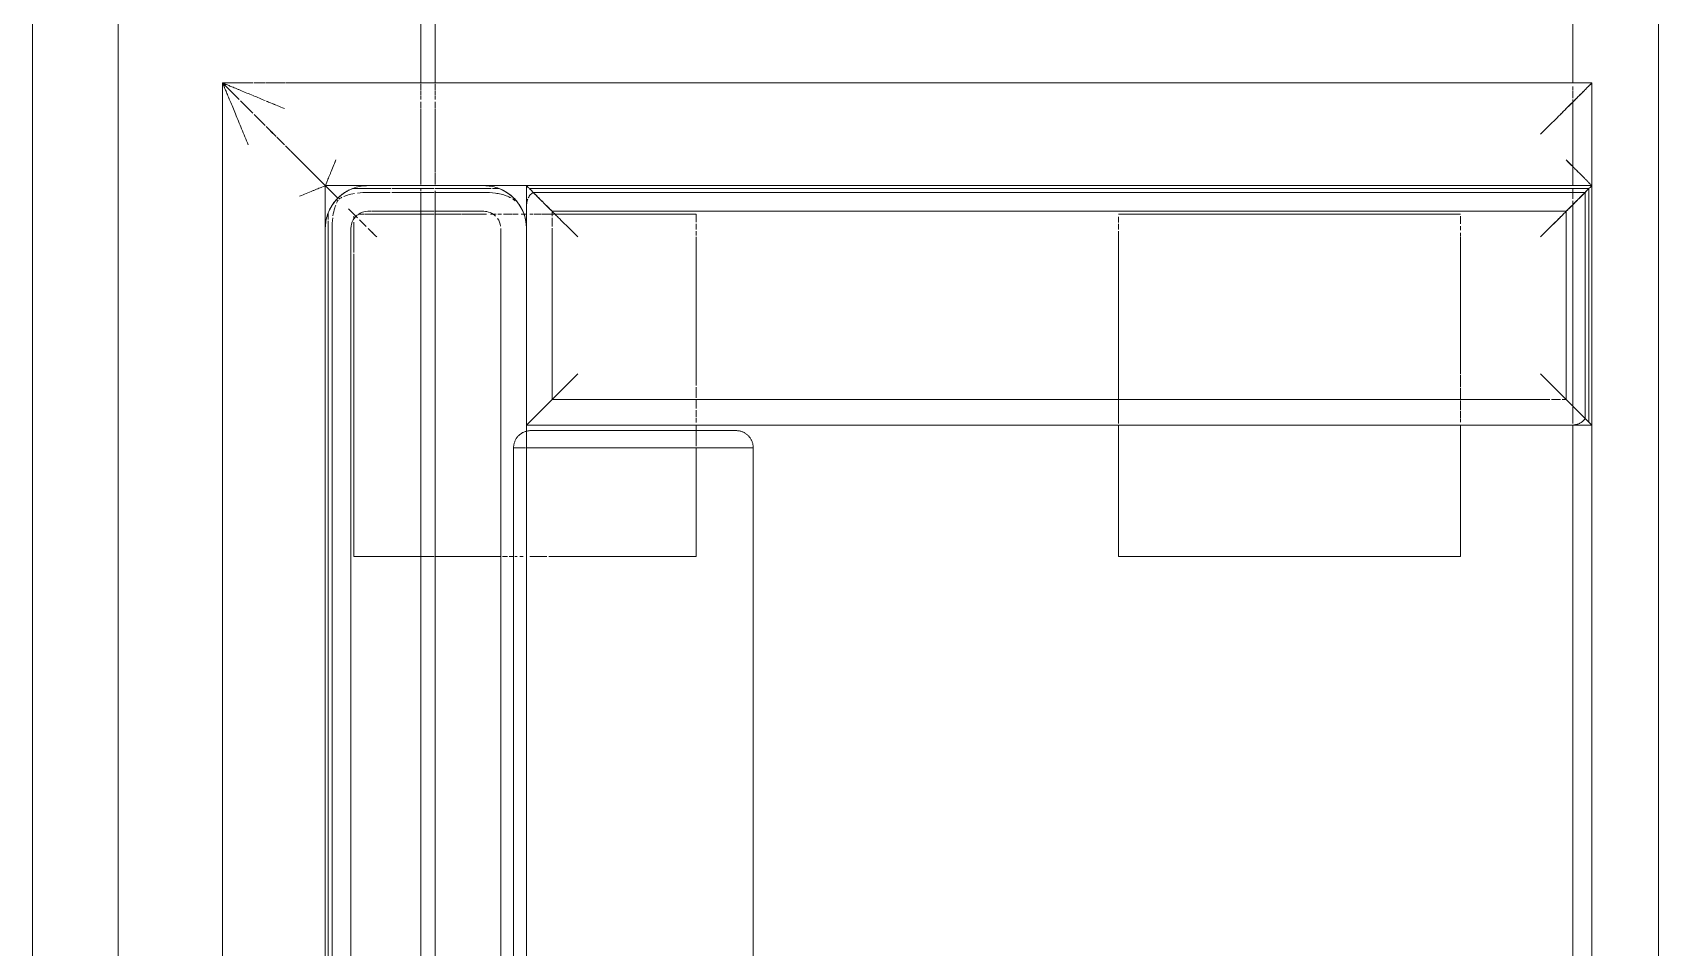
# Model space of a CAD drawing. Header units: millimetres. Extents: x 855 to 103073, y -1987 to 27400.
# Drawn here: x 27157 to 28107, y 24945 to 25480 of the extents above; entities that cross this region are included whole.
import ezdxf

# ---------------------------------------------------------------- set-up
doc = ezdxf.new("R2010")
doc.units = ezdxf.units.MM
doc.layers.add('I-FURN-13', color=7, linetype='Continuous', lineweight=9, true_color=0xf0f0f0)

# ---------------------------------------------------------------- blocks, each defined once
blk = doc.blocks.new('Диван базовый _4 подушки_ - 1_56-26565671-План разверток пом_ 1_02_ Этаж 1')
at = {"layer": 'I-FURN-13'}
for p, q in [((1645, 400), (615, 400)), ((1645, 400), (615, 400)), ((1635.4, 390.4), (1645, 400)), ((1645, 400), (1635.4, 390.4)), ((1645, 382.15), (1645, 400)), ((1645, 382.15), (1645, 400)), ((1620.09, 375.09), (1626.52, 381.52)), ((1626.52, 381.52), (1620.09, 375.09)), ((1627.28, 382.28), (1634.42, 389.42)), ((1634.42, 389.42), (1627.28, 382.28)), ((1645, 374.92), (1645, 381.52)), ((1645, 374.92), (1645, 381.52)), ((1613.79, 368.79), (1619.53, 374.53)), ((1619.53, 374.53), (1613.79, 368.79)), ((1645, 368.61), (1645, 374.53)), ((1645, 368.61), (1645, 374.53)), ((1605.38, 360.38), (1608.35, 363.35)), ((1608.35, 363.35), (1605.38, 360.38)), ((1608.78, 363.78), (1613.27, 368.27)), ((1613.27, 368.27), (1608.78, 363.78)), ((1645, 363.62), (1645, 368.27)), ((1645, 363.62), (1645, 368.27)), ((1645, 360.26), (1645, 363.35)), ((1645, 360.26), (1645, 363.35)), ((1585, 340), (1605.08, 360.08)), ((1605.08, 360.08), (1585, 340)), ((1645, 287.02), (1645, 360.08)), ((1645, 284.28), (1645, 360.08)), ((812.84, 338.28), (1564.35, 338.28)), ((1560, 340), (817.5, 340)), ((1560, 340), (817.5, 340)), ((817.5, 340), (1560, 340)), ((1560, 336.06), (817.5, 336.06)), ((1585, 340), (1560, 340)), ((1560, 340), (1585, 340)), ((1565.15, 338.28), (1569.1, 338.28)), ((1585, 315), (1585, 340)), ((1585, 340), (1585, 315)), ((817.5, 325), (1560, 325)), ((1545.15, 323.33), (1368.33, 323.33)), ((1368.33, 323.33), (1368.33, 284.28)), ((1368.33, 284.28), (1368.33, 323.33)), ((1368.33, 323.33), (1545.15, 323.33)), ((1560, 323.33), (1545.87, 323.33)), ((1545.87, 323.33), (1560, 323.33)), ((1563.6, 323.33), (1560.21, 323.33)), ((1560.21, 323.33), (1563.6, 323.33)), ((1567.23, 323.33), (1565.42, 323.33)), ((1565.42, 323.33), (1567.23, 323.33)), ((1583.28, 324.1), (1583.28, 319.66)), ((1568.33, 319.02), (1568.33, 320.25)), ((1568.33, 320.25), (1568.33, 319.02)), ((1568.33, 317.17), (1568.33, 319.02)), ((1568.33, 319.02), (1568.33, 317.17)), ((1568.33, 284.28), (1568.33, 316.67)), ((1568.33, 316.67), (1568.33, 284.28)), ((1570, 315), (1570, 313.16)), ((1581.06, 302.21), (1581.06, 315)), ((1583.28, 319.66), (1583.28, 301.76)), ((1585, 247.48), (1585, 315)), ((1585, 284.28), (1585, 315)), ((1585, 315), (1585, 287.02)), ((1570, 312.83), (1570, 284.28)), ((1581.06, 284.28), (1581.06, 301.05)), ((1583.28, 301.05), (1583.28, 284.28)), ((1585, 287.02), (1585, 247.48)), ((1645, -400), (1645, 287.02)), ((1368.33, 284.28), (1368.33, 276.39)), ((1368.33, 276.39), (1368.33, 284.28)), ((1368.33, 275.96), (1368.33, 237.48)), ((1368.33, 237.48), (1368.33, 275.96)), ((1568.33, 276.39), (1568.33, 284.28)), ((1568.33, 284.28), (1568.33, 276.39)), ((1568.33, 260.81), (1568.33, 275.85)), ((1568.33, 275.85), (1568.33, 260.81)), ((1570, 284.28), (1570, 276.39)), ((1570, 275.85), (1570, 247.48)), ((1581.06, 276.39), (1581.06, 284.28)), ((1581.06, 247.48), (1581.06, 275.84)), ((1583.28, 284.28), (1583.28, 276.39)), ((1583.28, 275.84), (1583.28, 243.14)), ((1585, 276.39), (1585, 284.28)), ((1585, 247.48), (1585, 275.84)), ((1645, 276.39), (1645, 284.28)), ((1645, -400), (1645, 275.81)), ((1568.33, 245.82), (1568.33, 260.4)), ((1568.33, 260.4), (1568.33, 245.82)), ((1585, 222.48), (1585, 247.48)), ((1585, 247.48), (1585, 222.48)), ((1568.33, 242.06), (1568.33, 243.46)), ((1568.33, 243.46), (1568.33, 242.06)), ((1568.33, 240.26), (1568.33, 242.06)), ((1568.33, 242.06), (1568.33, 240.26)), ((1568.33, 237.01), (1568.33, 239.21)), ((1568.33, 239.21), (1568.33, 237.01)), ((1583.28, 242.34), (1583.28, 238.38)), ((1560, 237.48), (817.5, 237.48)), ((1431.82, 230), (817.5, 230)), ((1368.33, 236.48), (1368.33, 233.6)), ((1368.33, 233.6), (1368.33, 236.48)), ((1368.33, 232.67), (1368.33, 230)), ((1368.33, 230), (1368.33, 232.67)), ((1368.33, 229.18), (1368.33, 227.86)), ((1368.33, 227.86), (1368.33, 229.18)), ((1431.82, 228.92), (1431.82, 229.94)), ((1431.82, 229.94), (1431.82, 228.92)), ((1431.82, 227.61), (1431.82, 229.87)), ((1431.82, 229.87), (1431.82, 227.61)), ((1568.33, 233.21), (1568.33, 235.94)), ((1568.33, 235.94), (1568.33, 233.21)), ((1568.33, 230.77), (1568.33, 232.99)), ((1568.33, 232.99), (1568.33, 230.77)), ((1568.33, 227.41), (1568.33, 230.42)), ((1568.33, 230.42), (1568.33, 227.41)), ((817.5, 222.48), (1560, 222.48)), ((817.5, 222.48), (1439.34, 222.48)), ((1439.34, 222.48), (817.5, 222.48)), ((1368.33, 226.26), (1368.33, 224.49)), ((1368.33, 224.49), (1368.33, 226.26)), ((1368.33, 220.57), (1368.33, 210.63)), ((1368.33, 210.63), (1368.33, 220.57)), ((1431.82, 224.67), (1431.82, 227.64)), ((1431.82, 227.64), (1431.82, 224.67)), ((1431.82, 225.21), (1431.82, 226.77)), ((1431.82, 226.77), (1431.82, 225.21)), ((1431.82, 223.49), (1431.82, 224.79)), ((1431.82, 224.79), (1431.82, 223.49)), ((1431.82, 223.45), (1431.82, 224.37)), ((1431.82, 224.37), (1431.82, 223.45)), ((1431.82, 221.51), (1431.82, 223.05)), ((1431.82, 223.05), (1431.82, 221.51)), ((1431.82, 218.8), (1431.82, 222.91)), ((1431.82, 222.91), (1431.82, 189.82)), ((1431.82, 219.58), (1431.82, 221.47)), ((1431.82, 221.47), (1431.82, 189.62)), ((1431.82, 209.5), (1431.82, 219.58)), ((1431.82, 210.96), (1431.82, 218.8)), ((1440.36, 222.48), (1445, 222.48)), ((1445, 222.48), (1440.36, 222.48)), ((1560, 222.48), (1445, 222.48)), ((1445, 222.48), (1445, -400)), ((1445, -386.58), (1445, 222.48)), ((1445, 222.48), (1560, 222.48)), ((1445, -398.28), (1445, 222.48)), ((1585, 222.48), (1560, 222.48)), ((1561.2, 222.48), (1566.26, 222.48)), ((1561.2, 222.48), (1566.26, 222.48)), ((1567.12, 222.48), (1571.58, 222.48)), ((1567.12, 222.48), (1571.58, 222.48)), ((1568.33, 224.18), (1568.33, 225.61)), ((1568.33, 225.61), (1568.33, 224.18)), ((1568.33, 222.48), (1568.33, 224.18)), ((1568.33, 224.18), (1568.33, 222.48)), ((1568.33, 218.47), (1568.33, 220.57)), ((1568.33, 220.57), (1568.33, 218.47)), ((1571.58, 222.48), (1583.28, 222.48)), ((1571.58, 222.48), (1583.28, 222.48)), ((1581.06, -396.06), (1581.06, 218.54)), ((1583.28, 220.57), (1583.28, -398.28)), ((1585, -400), (1585, 222.48)), ((1585, -400), (1585, 222.48)), ((1585, 222.48), (1585, -400)), ((1368.33, 209.5), (1368.33, 123.33)), ((1368.33, 123.33), (1368.33, 209.5)), ((1431.82, 186.91), (1431.82, 217.68)), ((1431.82, 217.21), (1431.82, 194.69)), ((1431.82, 187.02), (1431.82, 210.96)), ((1431.82, 186.79), (1431.82, 209.5)), ((1441.82, 218.5), (1441.82, 217.21)), ((1441.82, 160), (1441.82, 218.5)), ((1441.82, 217.21), (1441.82, 194.69)), ((1568.33, 213.7), (1568.33, 217.99)), ((1568.33, 217.99), (1568.33, 213.7)), ((1568.33, 207.48), (1568.33, 213.28)), ((1568.33, 213.28), (1568.33, 207.48)), ((1460, 207.48), (1460, -375.42)), ((1560.21, 207.48), (1460, 207.48)), ((1566.14, 207.48), (1561.2, 207.48)), ((1570, 207.48), (1567.12, 207.48)), ((1568.33, 123.33), (1568.33, 207.37)), ((1568.33, 207.37), (1568.33, 123.33)), ((1570, -384.98), (1570, 207.48)), ((1431.82, 194.69), (1431.82, 186.91)), ((1441.82, 194.69), (1441.82, 160)), ((1431.82, 189.82), (1431.82, 183.97)), ((1431.82, 189.62), (1431.82, 183.91)), ((1431.82, 160), (1431.82, 186.26)), ((1431.82, 160), (1431.82, 186.07)), ((1431.82, 186.03), (1431.82, 160)), ((1431.82, 160), (1431.82, 186.03)), ((1431.82, 183.97), (1431.82, 160)), ((1431.82, 183.91), (1431.82, 160)), ((1431.82, 146.72), (1431.82, 160)), ((1431.82, 160), (1431.82, 136.09)), ((1431.82, 133.97), (1431.82, 160)), ((1431.82, 160), (1431.82, 133.97)), ((1431.82, 146.91), (1431.82, 160)), ((1431.82, 160), (1431.82, 136.03)), ((1441.82, 160), (1441.82, 125.31)), ((1441.82, 101.5), (1441.82, 160)), ((1431.82, 133.74), (1431.82, 146.54)), ((1431.82, 133.93), (1431.82, 146.34)), ((1431.82, 136.09), (1431.82, 130.38)), ((1431.82, 136.03), (1431.82, 130.18)), ((1431.82, 110.5), (1431.82, 133.21)), ((1431.82, 125.31), (1431.82, 133.09)), ((1431.82, 133.09), (1431.82, 102.32)), ((1431.82, 109.04), (1431.82, 132.98)), ((1431.82, 130.38), (1431.82, 96.57)), ((1431.82, 130.18), (1431.82, 96.68)), ((1431.82, 102.79), (1431.82, 125.31)), ((1441.82, 125.31), (1441.82, 102.79)), ((1368.33, 123.33), (1431.82, 123.33)), ((1431.82, 123.33), (1368.33, 123.33)), ((1432.69, 123.33), (1439.19, 123.33)), ((1439.19, 123.33), (1432.69, 123.33)), ((1439.25, 123.33), (1441.77, 123.33)), ((1441.77, 123.33), (1439.25, 123.33)), ((1441.82, 123.33), (1445, 123.33)), ((1445, 123.33), (1441.82, 123.33)), ((1446.5, 123.33), (1449.02, 123.33)), ((1449.02, 123.33), (1446.5, 123.33)), ((1449.76, 123.33), (1453.79, 123.33)), ((1453.79, 123.33), (1449.76, 123.33)), ((1454.72, 123.33), (1460, 123.33)), ((1460, 123.33), (1454.72, 123.33)), ((1461.04, 123.33), (1467.24, 123.33)), ((1467.24, 123.33), (1461.04, 123.33)), ((1468.28, 123.33), (1555, 123.33)), ((1555, 123.33), (1468.28, 123.33)), ((1555.94, 123.33), (1558.43, 123.33)), ((1558.43, 123.33), (1555.94, 123.33)), ((1559.45, 123.33), (1562.76, 123.33)), ((1562.76, 123.33), (1559.45, 123.33)), ((1563.72, 123.33), (1568.33, 123.33)), ((1568.33, 123.33), (1563.72, 123.33)), ((1431.82, 100.42), (1431.82, 110.5)), ((1431.82, 101.2), (1431.82, 109.04)), ((1431.82, 92.58), (1431.82, 101.2)), ((1431.82, 92.35), (1431.82, 100.42)), ((1431.82, 96.68), (1431.82, 94.79)), ((1431.82, 96.57), (1431.82, 95.33)), ((1431.82, 95.33), (1431.82, 90)), ((1441.82, 102.79), (1441.82, 101.5)), ((808.82, 90), (1431.82, 90)), ((1431.82, 94.79), (1431.82, 90)), ((1431.82, 90), (1431.82, 92.39)), ((1431.82, 90), (1431.82, 91.08)), ((1445, -123.33), (1368.33, -123.33)), ((1368.33, -123.33), (1368.33, -323.33)), ((1368.33, -323.33), (1368.33, -123.33)), ((1368.33, -123.33), (1445, -123.33)), ((1451.69, -123.33), (1446.02, -123.33)), ((1446.02, -123.33), (1451.69, -123.33)), ((1460, -123.33), (1451.81, -123.33)), ((1451.81, -123.33), (1460, -123.33)), ((1558.43, -123.33), (1460, -123.33)), ((1460, -123.33), (1558.43, -123.33)), ((1562.76, -123.33), (1559.3, -123.33)), ((1559.3, -123.33), (1562.76, -123.33)), ((1566.77, -123.33), (1563.38, -123.33)), ((1563.38, -123.33), (1566.77, -123.33)), ((1568.33, -323.33), (1568.33, -123.33)), ((1568.33, -123.33), (1568.33, -323.33)), ((1368.33, -323.33), (1445, -323.33)), ((1445, -323.33), (1368.33, -323.33)), ((1446.86, -323.33), (1448.67, -323.33)), ((1448.67, -323.33), (1446.86, -323.33)), ((1449.02, -323.33), (1453.26, -323.33)), ((1453.26, -323.33), (1449.02, -323.33)), ((1453.79, -323.33), (1459.36, -323.33)), ((1459.36, -323.33), (1453.79, -323.33)), ((1460, -323.33), (1466.56, -323.33)), ((1466.56, -323.33), (1460, -323.33)), ((1467.24, -323.33), (1474.36, -323.33)), ((1474.36, -323.33), (1467.24, -323.33)), ((1475, -323.33), (1555, -323.33)), ((1555, -323.33), (1475, -323.33)), ((1555.42, -323.33), (1557.45, -323.33)), ((1557.45, -323.33), (1555.42, -323.33)), ((1558.9, -323.33), (1561.27, -323.33)), ((1561.27, -323.33), (1558.9, -323.33)), ((1562.76, -323.33), (1567.25, -323.33)), ((1567.25, -323.33), (1562.76, -323.33)), ((1460, -376.48), (1460, -381.62)), ((1445, -391.54), (1445, -386.58)), ((1460, -382.65), (1460, -385)), ((1460, -385), (1569.98, -385)), ((1445, -395.5), (1445, -391.54)), ((1445, -398.28), (1445, -395.5)), ((1583.28, -398.28), (1446.72, -398.28)), ((1448.94, -396.06), (1581.06, -396.06)), ((615, -400), (1445, -400)), ((792.5, -400), (1445, -400)), ((1445, -400), (1585, -400)), ((1445, -400), (1585, -400)), ((1445, -400), (1585, -400)), ((1585, -400), (1645, -400)), ((1585, -400), (1645, -400))]:
    blk.add_line(p, q, dxfattribs=at)
at = {"layer": 'I-FURN-13', "flags": 128}
for points in [[(1585, 315), (1584.98, 316), (1584.92, 317), (1584.82, 317.99), (1584.68, 318.98), (1584.5, 319.97), (1584.28, 320.94), (1584.03, 321.91), (1583.73, 322.86), (1583.4, 323.81), (1583.03, 324.74), (1582.62, 325.65), (1582.17, 326.54), (1581.7, 327.42), (1581.18, 328.28), (1580.63, 329.12), (1580.05, 329.93), (1579.44, 330.72), (1578.8, 331.48), (1578.12, 332.22), (1577.42, 332.93), (1576.69, 333.62), (1575.93, 334.27), (1575.15, 334.89), (1574.34, 335.48), (1573.51, 336.04), (1572.66, 336.56), (1571.78, 337.05), (1570.89, 337.5), (1569.98, 337.92), (1569.06, 338.3), (1568.12, 338.64), (1567.17, 338.95), (1566.2, 339.22), (1565.23, 339.45), (1564.25, 339.64), (1563.26, 339.79), (1562.27, 339.9), (1561.27, 339.97), (1560.27, 340), (1560, 340)], [(1560, 222.48), (1561, 222.5), (1562, 222.56), (1562.99, 222.66), (1563.98, 222.8), (1564.97, 222.98), (1565.94, 223.2), (1566.91, 223.46), (1567.86, 223.75), (1568.81, 224.09), (1569.74, 224.46), (1570.65, 224.87), (1571.54, 225.31), (1572.42, 225.79), (1573.28, 226.3), (1574.12, 226.85), (1574.93, 227.43), (1575.72, 228.05), (1576.48, 228.69), (1577.22, 229.36), (1577.93, 230.07), (1578.62, 230.8), (1579.27, 231.56), (1579.89, 232.34), (1580.48, 233.15), (1581.04, 233.98), (1581.56, 234.83), (1582.05, 235.7), (1582.5, 236.59), (1582.92, 237.5), (1583.3, 238.43), (1583.64, 239.36), (1583.95, 240.32), (1584.22, 241.28), (1584.45, 242.25), (1584.64, 243.24), (1584.79, 244.22), (1584.9, 245.22), (1584.97, 246.22), (1585, 247.21), (1585, 247.48)], [(1431.82, 230), (1432.22, 229.99), (1432.62, 229.97), (1433.02, 229.93), (1433.41, 229.87), (1433.8, 229.8), (1434.2, 229.71), (1434.58, 229.61), (1434.96, 229.49), (1435.34, 229.36), (1435.71, 229.21), (1436.08, 229.05), (1436.44, 228.87), (1436.79, 228.68), (1437.13, 228.47), (1437.46, 228.25), (1437.79, 228.02), (1438.11, 227.78), (1438.41, 227.52), (1438.71, 227.25), (1438.99, 226.97), (1439.26, 226.67), (1439.53, 226.37), (1439.77, 226.06), (1440.01, 225.74), (1440.23, 225.4), (1440.44, 225.06), (1440.64, 224.71), (1440.82, 224.36), (1440.99, 223.99), (1441.14, 223.62), (1441.28, 223.25), (1441.4, 222.87), (1441.51, 222.48)], [(1441.51, 222.48), (1441.6, 222.09), (1441.67, 221.7), (1441.73, 221.3), (1441.78, 220.91), (1441.81, 220.51), (1441.82, 220.11), (1441.82, 220)], [(1441.82, 160), (1441.82, 162.4), (1441.82, 164.79), (1441.82, 167.18), (1441.82, 169.56), (1441.82, 171.92), (1441.82, 174.26), (1441.82, 176.58), (1441.82, 178.87), (1441.82, 181.14), (1441.82, 183.37), (1441.82, 185.56), (1441.82, 187.71), (1441.82, 189.81), (1441.82, 191.87), (1441.82, 193.88), (1441.82, 195.83), (1441.82, 197.73), (1441.82, 199.56), (1441.82, 201.34), (1441.82, 203.04), (1441.82, 204.68), (1441.82, 206.24), (1441.82, 207.74), (1441.82, 209.15), (1441.82, 210.49), (1441.82, 211.74), (1441.82, 212.92), (1441.82, 214.01), (1441.82, 215.01), (1441.82, 215.92), (1441.82, 216.75), (1441.82, 217.48), (1441.82, 218.12), (1441.82, 218.67), (1441.82, 219.13), (1441.82, 219.49), (1441.82, 219.75), (1441.82, 219.92), (1441.82, 220), (1441.82, 220)], [(1441.82, 220), (1441.82, 219.95), (1441.82, 219.81), (1441.82, 219.57), (1441.82, 219.23), (1441.82, 218.8), (1441.82, 218.28), (1441.82, 217.66), (1441.82, 216.95), (1441.82, 216.15), (1441.82, 215.26)], [(1441.82, 215.26), (1441.82, 214.29), (1441.82, 213.22), (1441.82, 212.07), (1441.82, 210.84), (1441.82, 209.52), (1441.82, 208.13), (1441.82, 206.91)], [(1441.82, 206.65), (1441.82, 205.11), (1441.82, 203.49)], [(1441.82, 203.49), (1441.82, 201.8), (1441.82, 200.05), (1441.82, 198.23), (1441.82, 196.47)], [(1441.82, 196.35), (1441.82, 194.41), (1441.82, 192.42), (1441.82, 190.37), (1441.82, 188.28), (1441.82, 186.14)], [(1441.82, 186.03), (1441.82, 183.96), (1441.82, 181.74), (1441.82, 179.49), (1441.82, 177.2), (1441.82, 174.89), (1441.82, 173.02)], [(1441.82, 172.55), (1441.82, 170.2), (1441.82, 167.83), (1441.82, 165.44), (1441.82, 163.05), (1441.82, 160.65), (1441.82, 160)], [(1441.82, 160), (1441.82, 157.6), (1441.82, 155.21), (1441.82, 152.82), (1441.82, 150.44), (1441.82, 148.08)], [(1441.82, 100), (1441.82, 100.05), (1441.82, 100.19), (1441.82, 100.43), (1441.82, 100.77), (1441.82, 101.2), (1441.82, 101.72), (1441.82, 102.34), (1441.82, 103.05), (1441.82, 103.85), (1441.82, 104.74), (1441.82, 105.71), (1441.82, 106.78), (1441.82, 107.93), (1441.82, 109.16), (1441.82, 110.48), (1441.82, 111.87), (1441.82, 113.35), (1441.82, 114.89), (1441.82, 116.51), (1441.82, 118.2), (1441.82, 119.95), (1441.82, 121.77), (1441.82, 123.65), (1441.82, 125.59), (1441.82, 127.58), (1441.82, 129.63), (1441.82, 131.72), (1441.82, 133.86), (1441.82, 136.04), (1441.82, 138.26), (1441.82, 140.51), (1441.82, 142.8), (1441.82, 145.11), (1441.82, 147.45), (1441.82, 149.8), (1441.82, 152.17), (1441.82, 154.56), (1441.82, 156.95), (1441.82, 159.35), (1441.82, 160)], [(1441.82, 146.98), (1441.82, 145.74), (1441.82, 143.42), (1441.82, 141.13), (1441.82, 138.86), (1441.82, 136.63), (1441.82, 134.44)], [(1441.82, 133.97), (1441.82, 132.29), (1441.82, 130.19), (1441.82, 128.13), (1441.82, 126.12), (1441.82, 124.17)], [(1441.82, 123.53), (1441.82, 122.27), (1441.82, 120.44), (1441.82, 118.66), (1441.82, 116.96)], [(1441.82, 116.96), (1441.82, 115.32), (1441.82, 113.76)], [(1441.82, 112.26), (1441.82, 110.85), (1441.82, 109.51), (1441.82, 108.26)], [(1441.82, 107.08), (1441.82, 105.99), (1441.82, 104.99), (1441.82, 104.08)], [(1441.82, 100), (1441.81, 99.6), (1441.79, 99.2), (1441.75, 98.8), (1441.69, 98.41), (1441.62, 98.01), (1441.53, 97.62), (1441.43, 97.24), (1441.31, 96.85), (1441.18, 96.48), (1441.03, 96.11), (1440.87, 95.74), (1440.69, 95.38), (1440.5, 95.03), (1440.29, 94.69), (1440.07, 94.35), (1439.84, 94.03), (1439.59, 93.71), (1439.34, 93.41), (1439.07, 93.11), (1438.79, 92.83), (1438.49, 92.55), (1438.19, 92.29), (1437.88, 92.04), (1437.55, 91.81), (1437.22, 91.59), (1436.88, 91.38), (1436.53, 91.18), (1436.18, 91), (1435.81, 90.83), (1435.44, 90.68), (1435.07, 90.54), (1434.69, 90.42), (1434.3, 90.31), (1433.91, 90.22), (1433.52, 90.15), (1433.12, 90.09), (1432.72, 90.04), (1432.33, 90.01), (1431.93, 90), (1431.82, 90)], [(1441.82, 104.08), (1441.82, 103.25), (1441.82, 102.52), (1441.82, 101.88), (1441.82, 101.33), (1441.82, 100.87), (1441.82, 100.51), (1441.82, 100.25), (1441.82, 100.08), (1441.82, 100), (1441.82, 100)]]:
    blk.add_lwpolyline(points, dxfattribs=at)
at = {"layer": 'I-FURN-13'}
for centre, radius, start, end in [((1560, 315), 25, 37.11683, 68.64952), ((1560, 315), 10, 60.34866, 90), ((1560, 315), 10, 45, 60.34866), ((1560, 315), 25, 21.59968, 37.11683), ((1560, 315), 10, 39.24214, 45), ((1560, 315), 10, 0.61072, 37.05495), ((1560, 247.48), 10, 315.65209, 0), ((1560, 247.48), 10, 277.621, 305.35143), ((1560, 247.48), 25, 308.99449, 338.64952), ((1560, 247.48), 25, 272.77577, 283.80093), ((1560, 247.48), 25, 272.80598, 284.67948), ((1560, 247.48), 25, 286.65014, 297.55417), ((1560, 247.48), 25, 286.6345, 297.29224), ((1560, 247.48), 25, 297.96058, 304.34315)]:
    blk.add_arc(centre, radius, start, end, dxfattribs=at)
for points, knots in [([(1645, 400), (1644.99, 400), (1644.78, 399.91), (1643.87, 399.53), (1642.59, 399), (1641.28, 398.46), (1639.8, 397.85), (1638.04, 397.12), (1636.02, 396.29), (1633.88, 395.39), (1630.89, 394.16), (1625.64, 391.98), (1618.23, 388.93), (1612.02, 386.31), (1608.79, 385)], [0, 0, 0, 0, 0.083333, 0.166667, 0.25, 0.291667, 0.333333, 0.416667, 0.458333, 0.5, 0.583333, 0.666667, 0.833333, 1, 1, 1, 1]), ([(1643.77, 399.49), (1643.36, 399.32), (1642.59, 399), (1641.28, 398.46), (1639.8, 397.85), (1638.04, 397.12), (1636.02, 396.28), (1634.95, 395.84), (1634.39, 395.61)], [0.1666667, 0.1666667, 0.1666667, 0.1666667, 0.25, 0.2916667, 0.3333333, 0.4166667, 0.4583333, 0.5, 0.5, 0.5, 0.5]), ([(1645, 400), (1645, 400), (1644.9, 399.78), (1644.53, 398.87), (1644, 397.59), (1643.46, 396.28), (1642.85, 394.8), (1642.12, 393.04), (1641.28, 391.02), (1640.84, 389.95), (1640.61, 389.39)], [0, 0, 0, 0, 0.0833333, 0.1666667, 0.25, 0.2916667, 0.3333333, 0.4166667, 0.4583333, 0.5, 0.5, 0.5, 0.5]), ([(1634.39, 395.61), (1633.28, 395.15), (1630.89, 394.15), (1625.63, 391.98), (1621.2, 390.13), (1618.16, 388.88)], [0.5, 0.5, 0.5, 0.5, 0.5833333, 0.6666667, 0.8333333, 0.8333333, 0.8333333, 0.8333333]), ([(1634.55, 389.55), (1634.13, 389.13), (1632.68, 387.68), (1630.59, 385.58), (1628.56, 383.57), (1627.67, 382.68), (1627.37, 382.38)], [0.5481733, 0.5481733, 0.5481733, 0.5481733, 0.5833333, 0.6666667, 0.7083333, 0.7293995, 0.7293995, 0.7293995, 0.7293995]), ([(1634.55, 389.55), (1634.13, 389.13), (1632.68, 387.68), (1631.13, 386.13), (1630, 385)], [0.5481733, 0.5481733, 0.5481733, 0.5481733, 0.5833333, 0.6666667, 0.6666667, 0.6666667, 0.6666667]), ([(1643.98, 398.98), (1643.64, 398.64), (1642.8, 397.79), (1641.06, 396.06), (1639.23, 394.23), (1637.57, 392.56), (1636.44, 391.44), (1635.73, 390.73), (1635.47, 390.48)], [0.1666667, 0.1666667, 0.1666667, 0.1666667, 0.25, 0.3333333, 0.4166667, 0.4583333, 0.5, 0.5217867, 0.5217867, 0.5217867, 0.5217867]), ([(1643.98, 398.98), (1643.64, 398.64), (1642.79, 397.8), (1641.06, 396.06), (1639.23, 394.23), (1637.56, 392.57), (1636.44, 391.44), (1635.73, 390.73), (1635.48, 390.47)], [0.1666667, 0.1666667, 0.1666667, 0.1666667, 0.25, 0.3333333, 0.4166667, 0.4583333, 0.5, 0.5217867, 0.5217867, 0.5217867, 0.5217867]), ([(1644.49, 398.77), (1644.32, 398.36), (1644, 397.59), (1643.46, 396.28), (1642.85, 394.8), (1642.12, 393.04), (1641.29, 391.02), (1640.84, 389.95), (1640.61, 389.39)], [0.1666667, 0.1666667, 0.1666667, 0.1666667, 0.25, 0.2916667, 0.3333333, 0.4166667, 0.4583333, 0.5, 0.5, 0.5, 0.5]), ([(1626.62, 381.62), (1626.57, 381.57), (1625.32, 380.31), (1623.17, 378.17), (1621.01, 376.02), (1620.12, 375.14)], [0.7467974, 0.7467974, 0.7467974, 0.7467974, 0.75, 0.8333333, 0.8908013, 0.8908013, 0.8908013, 0.8908013]), ([(1626.62, 381.62), (1626.57, 381.57), (1625.31, 380.32), (1624.02, 379.03), (1622.76, 377.76)], [0.74679742, 0.74679742, 0.74679742, 0.74679742, 0.75, 0.83333333, 0.83333333, 0.83333333, 0.83333333]), ([(1630, 385), (1629.44, 384.43), (1628.57, 383.56), (1627.68, 382.67), (1627.38, 382.37)], [0.66666667, 0.66666667, 0.66666667, 0.66666667, 0.70833333, 0.72939949, 0.72939949, 0.72939949, 0.72939949]), ([(1640.61, 389.39), (1640.14, 388.28), (1639.2, 385.99), (1638.16, 383.48), (1637.64, 382.23)], [0.5, 0.5, 0.5, 0.5, 0.5833333, 0.6597737, 0.6597737, 0.6597737, 0.6597737]), ([(1640.61, 389.39), (1640.15, 388.28), (1639.19, 385.99), (1638.16, 383.48), (1637.64, 382.23)], [0.5, 0.5, 0.5, 0.5, 0.5833333, 0.6597737, 0.6597737, 0.6597737, 0.6597737]), ([(1634.47, 374.58), (1634.28, 374.11), (1633.48, 372.19), (1632.67, 370.25), (1632.05, 368.76)], [0.8072518, 0.8072518, 0.8072518, 0.8072518, 0.8333333, 0.9128793, 0.9128793, 0.9128793, 0.9128793]), ([(1634.47, 374.58), (1634.27, 374.11), (1633.48, 372.19), (1632.68, 370.24), (1632.07, 368.75)], [0.8072518, 0.8072518, 0.8072518, 0.8072518, 0.8333333, 0.9128793, 0.9128793, 0.9128793, 0.9128793]), ([(1585, 340), (1585, 340), (1584.86, 340.34), (1584.23, 341.86), (1583.4, 343.87), (1582.58, 345.84), (1581.68, 348.02), (1580.42, 351.08), (1579.32, 353.68), (1578.79, 355)], [0, 0, 0, 0, 0.166667, 0.333333, 0.5, 0.583333, 0.666667, 0.833333, 1, 1, 1, 1]), ([(1580.39, 351.12), (1580.92, 349.85), (1581.68, 348.02), (1582.58, 345.84), (1583.4, 343.87), (1583.9, 342.66), (1584.17, 342.01)], [-0.8333333, -0.8333333, -0.8333333, -0.8333333, -0.6666667, -0.5833333, -0.5, -0.3333333, -0.3333333, -0.3333333, -0.3333333]), ([(1573.62, 333.93), (1573.12, 334.12), (1571.13, 334.82), (1568.94, 335.29), (1567.28, 335.54)], [0.2376214, 0.2376214, 0.2376214, 0.2376214, 0.3333333, 0.6075215, 0.6075215, 0.6075215, 0.6075215]), ([(1583.4, 338.4), (1583.19, 338.19), (1582.5, 337.5), (1581.06, 336.06), (1579.27, 334.27), (1578.06, 333.06), (1577.67, 332.67)], [0.2086826, 0.2086826, 0.2086826, 0.2086826, 0.25, 0.3333333, 0.4166667, 0.4545166, 0.4545166, 0.4545166, 0.4545166]), ([(1600, 333.79), (1598.69, 334.34), (1596.07, 335.41), (1593.02, 336.68), (1590.84, 337.58), (1588.87, 338.4), (1586.86, 339.23), (1585.34, 339.86), (1585, 340), (1585, 340)], [-1, -1, -1, -1, -0.833333, -0.666667, -0.583333, -0.5, -0.333333, -0.166667, 0, 0, 0, 0]), ([(1587.01, 339.17), (1587.66, 338.9), (1588.87, 338.4), (1590.84, 337.58), (1593.02, 336.68), (1596.08, 335.42), (1598.68, 334.32), (1600, 333.79)], [0.3333333, 0.3333333, 0.3333333, 0.3333333, 0.5, 0.5833333, 0.6666667, 0.8333333, 1, 1, 1, 1]), ([(1571.39, 326.4), (1570.03, 325.03), (1568.3, 323.3), (1566.5, 321.5), (1566.19, 321.19)], [0.3032551, 0.3032551, 0.3032551, 0.3032551, 0.5, 0.5392757, 0.5392757, 0.5392757, 0.5392757]), ([(1569.69, 324.68), (1569.22, 324.22), (1568.41, 323.4), (1567.56, 322.55), (1567.19, 322.19)], [0.67436024, 0.67436024, 0.67436024, 0.67436024, 0.70833333, 0.73359963, 0.73359963, 0.73359963, 0.73359963]), ([(1580.44, 322.93), (1580.2, 324.36), (1579.7, 326.55), (1578.98, 328.53), (1578.68, 329.21)], [0.4286786, 0.4286786, 0.4286786, 0.4286786, 0.6666667, 0.8006119, 0.8006119, 0.8006119, 0.8006119]), ([(1565.07, 320.08), (1564.31, 319.32), (1563.03, 318.04), (1561.74, 316.73), (1561.22, 316.21)], [0.78184068, 0.78184068, 0.78184068, 0.78184068, 0.83333333, 0.86718402, 0.86718402, 0.86718402, 0.86718402]), ([(1583.28, 238.38), (1582.63, 236.67), (1581.34, 234.23), (1578.99, 231.13), (1576.2, 228.24), (1573.56, 226.42), (1571.58, 225.33)], [0, 0, 0, 0, 0.333333, 0.5, 0.666667, 1, 1, 1, 1]), ([(1445, 222.48), (1445.01, 222.48), (1445.51, 221.97), (1447.21, 220.28), (1448.94, 218.54), (1450.77, 216.72), (1452.44, 215.06), (1454.21, 213.27), (1456.69, 210.8), (1459.42, 208.07), (1461.71, 205.76), (1464.12, 203.38), (1468.46, 199.03), (1472.32, 195.1), (1475, 192.48)], [0, 0, 0, 0, 0.166667, 0.25, 0.333333, 0.416667, 0.458333, 0.5, 0.583333, 0.666667, 0.708333, 0.75, 0.833333, 1, 1, 1, 1]), ([(1446.88, 220.6), (1446.92, 220.56), (1447.29, 220.2), (1447.88, 219.6), (1448.58, 218.9), (1448.88, 218.6), (1448.97, 218.52)], [0.3222344, 0.3222344, 0.3222344, 0.3222344, 0.3333333, 0.4166667, 0.4583333, 0.4738398, 0.4738398, 0.4738398, 0.4738398]), ([(1446.88, 220.6), (1446.92, 220.56), (1447.29, 220.2), (1447.88, 219.6), (1448.58, 218.9), (1448.88, 218.6), (1448.97, 218.52)], [0.3222344, 0.3222344, 0.3222344, 0.3222344, 0.3333333, 0.4166667, 0.4583333, 0.4738398, 0.4738398, 0.4738398, 0.4738398]), ([(1585, 222.48), (1585, 222.47), (1584.48, 221.97), (1582.8, 220.27), (1581.06, 218.54), (1579.23, 216.72), (1577.57, 215.05), (1575.78, 213.27), (1573.32, 210.8), (1570.59, 208.07), (1568.28, 205.77), (1565.89, 203.37), (1561.54, 199.02), (1557.62, 195.16), (1555, 192.48)], [0, 0, 0, 0, 0.166667, 0.25, 0.333333, 0.416667, 0.458333, 0.5, 0.583333, 0.666667, 0.708333, 0.75, 0.833333, 1, 1, 1, 1]), ([(1577.15, 221.71), (1576.95, 221.78), (1576.54, 221.92), (1575.68, 222.14), (1574.09, 222.41), (1572.62, 222.5), (1571.58, 222.48)], [0.5, 0.5, 0.5, 0.5, 0.5625, 0.625, 0.75, 1, 1, 1, 1]), ([(1581.06, 218.54), (1580.81, 218.93), (1580.28, 219.63), (1579.38, 220.52), (1578.55, 221.06), (1578.03, 221.33), (1577.89, 221.4)], [0, 0, 0, 0, 0.125, 0.25, 0.375, 0.4221778, 0.4221778, 0.4221778, 0.4221778]), ([(1583.12, 220.6), (1583.08, 220.56), (1582.71, 220.2), (1582.12, 219.6), (1581.41, 218.9), (1581.11, 218.6), (1581.03, 218.52)], [0.3222344, 0.3222344, 0.3222344, 0.3222344, 0.3333333, 0.4166667, 0.4583333, 0.4738398, 0.4738398, 0.4738398, 0.4738398]), ([(1449.39, 218.09), (1449.86, 217.63), (1450.84, 216.64), (1452.21, 215.28), (1453.36, 214.13), (1454.55, 212.93), (1456.73, 210.75), (1458.69, 208.82), (1460, 207.48)], [0.5, 0.5, 0.5, 0.5, 0.5833333, 0.6666667, 0.7083333, 0.75, 0.8333333, 1, 1, 1, 1]), ([(1449.39, 218.09), (1449.86, 217.63), (1450.84, 216.64), (1452.21, 215.28), (1453.36, 214.13), (1454.55, 212.93), (1456.73, 210.75), (1458.69, 208.82), (1460, 207.48)], [0.5, 0.5, 0.5, 0.5, 0.5833333, 0.6666667, 0.7083333, 0.75, 0.8333333, 1, 1, 1, 1]), ([(1574.52, 212.01), (1574.05, 211.54), (1573.09, 210.58), (1572.12, 209.6), (1571.62, 209.1)], [0.6305542, 0.6305542, 0.6305542, 0.6305542, 0.75, 0.869957, 0.869957, 0.869957, 0.869957]), ([(1576.26, 213.74), (1576.09, 213.57), (1575.54, 213.03), (1574.99, 212.48), (1574.6, 212.09)], [0.72594887, 0.72594887, 0.72594887, 0.72594887, 0.75, 0.80123229, 0.80123229, 0.80123229, 0.80123229]), ([(1579.42, 216.9), (1579.32, 216.81), (1578.71, 216.2), (1578.06, 215.55), (1577.5, 214.98)], [0.56779407, 0.56779407, 0.56779407, 0.56779407, 0.58333333, 0.66666667, 0.66666667, 0.66666667, 0.66666667]), ([(1475, -370), (1472.38, -372.68), (1468.46, -376.53), (1463.49, -381.51), (1460.55, -384.46), (1458.32, -386.67), (1456.19, -388.81), (1454.22, -390.79), (1452.43, -392.56), (1450.77, -394.23), (1448.94, -396.06), (1447.2, -397.79), (1445.52, -399.49), (1445, -399.99), (1445, -400)], [-1, -1, -1, -1, -0.833333, -0.75, -0.666667, -0.625, -0.583333, -0.5, -0.458333, -0.416667, -0.333333, -0.25, -0.166667, 0, 0, 0, 0]), ([(1585, -400), (1584.99, -400), (1584.49, -399.48), (1582.79, -397.8), (1581.06, -396.06), (1579.23, -394.23), (1577.56, -392.57), (1575.79, -390.78), (1573.31, -388.32), (1570.58, -385.59), (1568.29, -383.28), (1565.88, -380.89), (1561.54, -376.54), (1557.68, -372.62), (1555, -370)], [0, 0, 0, 0, 0.166667, 0.25, 0.333333, 0.416667, 0.458333, 0.5, 0.583333, 0.666667, 0.708333, 0.75, 0.833333, 1, 1, 1, 1]), ([(1570, -385), (1569.43, -384.44), (1568.28, -383.29), (1565.89, -380.88), (1561.54, -376.54), (1557.62, -372.68), (1555, -370)], [0.6666667, 0.6666667, 0.6666667, 0.6666667, 0.7083333, 0.75, 0.8333333, 1, 1, 1, 1]), ([(1615, -370), (1617.68, -372.62), (1621.53, -376.54), (1626.51, -381.51), (1628.87, -383.87), (1630, -385)], [-1, -1, -1, -1, -0.8333333, -0.75, -0.6666667, -0.6666667, -0.6666667, -0.6666667]), ([(1630, -385), (1629.43, -384.44), (1628.28, -383.29), (1625.89, -380.88), (1621.54, -376.54), (1617.62, -372.68), (1615, -370)], [0.6666667, 0.6666667, 0.6666667, 0.6666667, 0.7083333, 0.75, 0.8333333, 1, 1, 1, 1]), ([(1445, -386.58), (1444.98, -387.28), (1445, -388.29), (1445.14, -389.55), (1445.25, -390.16), (1445.31, -390.45)], [0, 0, 0, 0, 0.1666667, 0.25, 0.3333333, 0.3333333, 0.3333333, 0.3333333]), ([(1574.07, -389.07), (1573.8, -388.8), (1572.51, -387.51), (1571.13, -386.13), (1570, -385)], [0.5614579, 0.5614579, 0.5614579, 0.5614579, 0.5833333, 0.6666667, 0.6666667, 0.6666667, 0.6666667]), ([(1600, -385), (1598.69, -386.34), (1596.73, -388.27), (1594.24, -390.76), (1592.77, -392.23), (1591.66, -393.33), (1590.6, -394.41), (1589.61, -395.39), (1588.71, -396.28), (1587.88, -397.12), (1586.97, -398.03), (1586.1, -398.9), (1585.26, -399.74), (1585, -399.99), (1585, -400)], [-1, -1, -1, -1, -0.833333, -0.75, -0.666667, -0.625, -0.583333, -0.5, -0.458333, -0.416667, -0.333333, -0.25, -0.166667, 0, 0, 0, 0]), ([(1585, -400), (1585.01, -400), (1585.26, -399.74), (1586.1, -398.9), (1586.97, -398.03), (1587.88, -397.12), (1588.72, -396.29), (1589.61, -395.39), (1590.84, -394.16), (1592.21, -392.79), (1593.36, -391.64), (1594.56, -390.45), (1595.49, -389.51), (1596.12, -388.88)], [0, 0, 0, 0, 0.1666667, 0.25, 0.3333333, 0.4166667, 0.4583333, 0.5, 0.5833333, 0.6666667, 0.7083333, 0.75, 0.8333333, 0.8333333, 0.8333333, 0.8333333]), ([(1645, -400), (1644.99, -400), (1644.74, -399.74), (1643.9, -398.9), (1643.03, -398.03), (1642.12, -397.12), (1641.28, -396.29), (1640.39, -395.39), (1639.16, -394.16), (1637.79, -392.79), (1636.64, -391.64), (1635.44, -390.45), (1633.27, -388.27), (1631.34, -386.31), (1630, -385)], [0, 0, 0, 0, 0.166667, 0.25, 0.333333, 0.416667, 0.458333, 0.5, 0.583333, 0.666667, 0.708333, 0.75, 0.833333, 1, 1, 1, 1]), ([(1630, -385), (1630.56, -385.57), (1631.67, -386.68), (1633.01, -388.01), (1633.78, -388.78), (1634.03, -389.03)], [-0.6666667, -0.6666667, -0.6666667, -0.6666667, -0.625, -0.5833333, -0.5625259, -0.5625259, -0.5625259, -0.5625259]), ([(1634.03, -389.03), (1633.78, -388.78), (1632.5, -387.49), (1631.13, -386.13), (1630, -385)], [0.5625259, 0.5625259, 0.5625259, 0.5625259, 0.5833333, 0.6666667, 0.6666667, 0.6666667, 0.6666667]), ([(1645, -400), (1645, -399.99), (1644.74, -399.74), (1643.9, -398.9), (1643.03, -398.03), (1642.12, -397.12), (1641.29, -396.28), (1640.39, -395.39), (1639.16, -394.16), (1637.79, -392.79), (1636.64, -391.64), (1635.45, -390.44), (1634.51, -389.51), (1633.88, -388.88)], [0, 0, 0, 0, 0.1666667, 0.25, 0.3333333, 0.4166667, 0.4583333, 0.5, 0.5833333, 0.6666667, 0.7083333, 0.75, 0.8333333, 0.8333333, 0.8333333, 0.8333333]), ([(1634.07, -389.07), (1634.82, -389.81), (1636.02, -391.02), (1637.56, -392.57), (1639.1, -394.1), (1640.1, -395.1), (1640.67, -395.67)], [-0.5614579, -0.5614579, -0.5614579, -0.5614579, -0.5, -0.4583333, -0.4166667, -0.3464134, -0.3464134, -0.3464134, -0.3464134]), ([(1640.67, -395.67), (1640.1, -395.1), (1639.1, -394.1), (1637.57, -392.56), (1636.02, -391.02), (1634.81, -389.82), (1634.07, -389.07)], [0.3464134, 0.3464134, 0.3464134, 0.3464134, 0.4166667, 0.4583333, 0.5, 0.5614579, 0.5614579, 0.5614579, 0.5614579]), ([(1445.31, -390.45), (1445.38, -390.75), (1445.52, -391.34), (1445.72, -391.98), (1445.85, -392.33), (1445.88, -392.42)], [0.3333333, 0.3333333, 0.3333333, 0.3333333, 0.4166667, 0.5, 0.5259326, 0.5259326, 0.5259326, 0.5259326]), ([(1445.89, -392.44), (1445.96, -392.62), (1446.15, -393.05), (1446.37, -393.45), (1446.52, -393.68)], [0.5289598, 0.5289598, 0.5289598, 0.5289598, 0.5833333, 0.6666667, 0.6666667, 0.6666667, 0.6666667]), ([(1446.52, -393.68), (1446.67, -393.91), (1447, -394.36), (1447.76, -395.18), (1448.44, -395.73), (1448.94, -396.06)], [0.6666667, 0.6666667, 0.6666667, 0.6666667, 0.75, 0.8333333, 1, 1, 1, 1]), ([(1448.97, -396.03), (1448.89, -396.12), (1448.59, -396.42), (1447.88, -397.12), (1447.34, -397.66), (1447.01, -397.99)], [-0.4738398, -0.4738398, -0.4738398, -0.4738398, -0.4583333, -0.4166667, -0.3333333, -0.3333333, -0.3333333, -0.3333333]), ([(1576.26, -391.26), (1576.09, -391.09), (1575.7, -390.7), (1575.3, -390.3), (1575.08, -390.08)], [0.72594887, 0.72594887, 0.72594887, 0.72594887, 0.75, 0.77993626, 0.77993626, 0.77993626, 0.77993626]), ([(1580.98, -395.98), (1580.33, -395.33), (1579.23, -394.23), (1577.99, -392.98), (1577.56, -392.55)], [0.3333333, 0.3333333, 0.3333333, 0.3333333, 0.4166667, 0.4583333, 0.4583333, 0.4583333, 0.4583333]), ([(1582.99, -397.99), (1582.66, -397.66), (1582.12, -397.12), (1581.42, -396.41), (1581.12, -396.11), (1581.03, -396.03)], [0.3333333, 0.3333333, 0.3333333, 0.3333333, 0.4166667, 0.4583333, 0.4738398, 0.4738398, 0.4738398, 0.4738398]), ([(1583.45, -398.45), (1583.23, -398.23), (1582.55, -397.55), (1581.69, -396.69), (1581.08, -396.08)], [0.205233, 0.205233, 0.205233, 0.205233, 0.25, 0.3290276, 0.3290276, 0.3290276, 0.3290276]), ([(1640.98, -395.98), (1641.63, -396.64), (1642.41, -397.41), (1643.05, -398.05), (1643.2, -398.2)], [-0.3333333, -0.3333333, -0.3333333, -0.3333333, -0.25, -0.2215766, -0.2215766, -0.2215766, -0.2215766]), ([(1643.2, -398.2), (1643.05, -398.05), (1642.41, -397.41), (1641.64, -396.63), (1640.98, -395.98)], [0.2215766, 0.2215766, 0.2215766, 0.2215766, 0.25, 0.3333333, 0.3333333, 0.3333333, 0.3333333])]:
    blk.add_open_spline(points, degree=3, knots=knots, dxfattribs=at)
for points in [[(1645, 400), (1645, 400), (1644.78, 399.9), (1644.17, 399.66), (1643.77, 399.49)], [(1645, 400), (1645, 399.99), (1644.66, 399.65), (1643.98, 398.98)], [(1645, 400), (1644.99, 400), (1644.65, 399.66), (1643.98, 398.98)], [(1645, 400), (1645, 399.99), (1644.91, 399.78), (1644.66, 399.17), (1644.49, 398.77)], [(1618.16, 388.88), (1615.12, 387.63), (1612, 386.36), (1608.79, 385)], [(1637.5, 381.89), (1636.6, 379.73), (1635.65, 377.43), (1634.67, 375.06)], [(1637.5, 381.89), (1636.6, 379.73), (1635.65, 377.43), (1634.67, 375.06)], [(1619.56, 374.58), (1618.05, 373.09), (1616.53, 371.56), (1615, 370)], [(1619.58, 374.56), (1618.09, 373.05), (1616.56, 371.53), (1615, 370)], [(1622.76, 377.76), (1621.9, 376.89), (1621.02, 376.01), (1620.14, 375.12)], [(1631.87, 368.34), (1631.25, 366.85), (1630.63, 365.33), (1630, 363.79)], [(1631.9, 368.33), (1631.28, 366.84), (1630.65, 365.32), (1630, 363.79)], [(1578.79, 355), (1579.34, 353.69), (1579.87, 352.38), (1580.39, 351.12)], [(1584.17, 342.01), (1584.44, 341.36), (1584.86, 340.34), (1585, 340), (1585, 340)], [(1566.2, 335.69), (1564.17, 335.95), (1562.12, 336.06), (1560, 336.06)], [(1569.1, 338.28), (1570.65, 337.69), (1573.62, 336.18), (1576.36, 333.96), (1577.68, 332.68)], [(1576.45, 332.55), (1575.9, 332.88), (1575.33, 333.18), (1574.74, 333.45)], [(1585, 340), (1585, 339.99), (1584.43, 339.44), (1581.92, 336.91), (1579.24, 334.26), (1577.68, 332.68)], [(1577.68, 332.68), (1578.96, 331.36), (1581.18, 328.62), (1582.69, 325.65), (1583.28, 324.1)], [(1585, 340), (1584.99, 340), (1584.65, 339.66), (1583.98, 338.98)], [(1585, 340), (1585, 340), (1585.34, 339.86), (1586.36, 339.44), (1587.01, 339.17)], [(1578.18, 330.29), (1577.87, 330.93), (1577.52, 331.54), (1577.13, 332.13)], [(1560.05, 315.03), (1558.4, 313.37), (1556.72, 311.69), (1555, 310)], [(1560.01, 315.02), (1558.36, 313.37), (1556.68, 311.7), (1555, 310)], [(1565.05, 320.04), (1563.79, 318.78), (1562.5, 317.49), (1561.19, 316.19)], [(1581.06, 315), (1581.06, 317.12), (1580.95, 319.17), (1580.69, 321.2)], [(1580.6, 240.62), (1580.92, 242.85), (1581.06, 245.11), (1581.06, 247.48)], [(1579.08, 234.26), (1579.44, 235.24), (1580.04, 237.31), (1580.45, 239.51), (1580.6, 240.62)], [(1576.13, 229), (1576.57, 229.54), (1576.98, 230.11), (1577.36, 230.72)], [(1577.8, 231.46), (1578.29, 232.34), (1578.71, 233.28), (1579.08, 234.26)], [(1445, 222.48), (1445, 222.48), (1445.17, 222.31), (1445.51, 221.97)], [(1445, 222.48), (1445, 222.48), (1445.17, 222.31), (1445.51, 221.97)], [(1571.58, 225.33), (1572.49, 225.81), (1573.32, 226.35), (1574.08, 226.96)], [(1581.06, 218.54), (1580.54, 218.03), (1579.99, 217.48), (1579.4, 216.89)], [(1585, 222.48), (1584.99, 222.48), (1584.83, 222.31), (1584.49, 221.97)], [(1573.88, 211.37), (1573.15, 210.63), (1572.4, 209.87), (1571.64, 209.11)], [(1576.04, 213.53), (1575.57, 213.06), (1575.09, 212.58), (1574.6, 212.09)], [(1578.74, 216.22), (1578.24, 215.73), (1577.73, 215.21), (1577.19, 214.68)], [(1580.61, 218.09), (1580.24, 217.72), (1579.85, 217.33), (1579.44, 216.93)], [(1571.52, 208.99), (1571.02, 208.49), (1570.51, 207.99), (1570, 207.48)], [(1571.5, 208.98), (1571.01, 208.48), (1570.51, 207.98), (1570, 207.48)], [(1555, -370), (1557.14, -372.11), (1559.23, -374.22), (1561.28, -376.28)], [(1561.28, -376.28), (1563.33, -378.33), (1565.34, -380.34), (1567.26, -382.26)], [(1456.12, -388.88), (1455.58, -389.42), (1455.05, -389.95), (1454.53, -390.47)], [(1456.06, -388.94), (1455.55, -389.45), (1455.05, -389.95), (1454.56, -390.44)], [(1458.27, -386.72), (1457.69, -387.3), (1457.11, -387.88), (1456.54, -388.45)], [(1458.28, -386.71), (1457.82, -387.17), (1457.36, -387.63), (1456.91, -388.09)], [(1567.26, -382.26), (1568.22, -383.22), (1570.09, -385.09), (1571.86, -386.86), (1572.71, -387.71)], [(1573.88, -388.88), (1572.62, -387.63), (1571.31, -386.34), (1570, -385)], [(1572.71, -387.71), (1571.82, -386.83), (1570.91, -385.92), (1570, -385)], [(1572.71, -387.71), (1573.98, -388.98), (1575.19, -390.18), (1576.3, -391.3)], [(1596.12, -388.88), (1597.37, -387.62), (1598.66, -386.31), (1600, -385)], [(1633.88, -388.88), (1632.62, -387.63), (1631.31, -386.34), (1630, -385)], [(1452.88, -392.12), (1452.32, -392.68), (1451.78, -393.22), (1451.26, -393.74)], [(1576.21, -391.21), (1575.86, -390.87), (1575.51, -390.51), (1575.14, -390.14)], [(1577.38, -392.38), (1578.77, -393.78), (1579.99, -395.01), (1581.06, -396.06)], [(1578.74, -393.74), (1578.31, -393.31), (1577.87, -392.87), (1577.41, -392.42)], [(1580.61, -395.61), (1580.14, -395.15), (1579.16, -394.16), (1578.07, -393.06), (1577.5, -392.5)], [(1581.06, -396.06), (1580.5, -395.49), (1579.9, -394.89), (1579.25, -394.25)], [(1585, -400), (1585, -399.99), (1584.66, -399.65), (1583.98, -398.98)], [(1643.98, -398.98), (1644.65, -399.66), (1644.99, -400), (1645, -400)], [(1645, -400), (1645, -399.99), (1644.66, -399.65), (1643.98, -398.98)], [(1445.51, -399.49), (1445.17, -399.83), (1445.01, -400), (1445, -400)], [(1585, -400), (1585, -399.99), (1584.83, -399.83), (1584.49, -399.49)], [(1584.57, -399.57), (1584.85, -399.86), (1585, -400), (1585, -400)]]:
    blk.add_open_spline(points, degree=3, dxfattribs=at)
blk = doc.blocks.new('1_56 Диван в зоне ожидания1 - 1_56 Диван в зоне ожидания-31224257-План разверток пом_ 1_02_ Этаж 1')
at = {"layer": 'I-FURN-13'}
for p, q in [((-15375.93, 19385.05), (-14285.93, 19385.05)), ((-14285.93, 19385.05), (-15375.93, 19385.05)), ((-14285.93, 19335.05), (-15375.93, 19335.05)), ((-14285.93, 19335.05), (-15375.93, 19335.05)), ((-14410.32, 19158.25), (-15195.33, 19158.25)), ((-14407.94, 19158.25), (-14409.24, 19158.25)), ((-14403.92, 19158.25), (-14405.3, 19158.25)), ((-14401.53, 19158.25), (-14403.74, 19158.25)), ((-14398.43, 19158.25), (-14401.3, 19158.25)), ((-14394.81, 19158.25), (-14398.16, 19158.25)), ((-14360.93, 19158.25), (-14394.53, 19158.25)), ((-14357.04, 19158.25), (-14360.52, 19158.25)), ((-14353.43, 19158.25), (-14355.53, 19158.25)), ((-14350.32, 19158.25), (-14353.04, 19158.25)), ((-14347.94, 19158.25), (-14350, 19158.25)), ((-14346.44, 19158.25), (-14347.73, 19158.25)), ((-14285.93, 19158.25), (-14345.93, 19158.25)), ((-15194.03, 19149.72), (-14408.93, 19149.72)), ((-14405.29, 19149.72), (-14403.92, 19149.72)), ((-14403.71, 19149.72), (-14401.53, 19149.72)), ((-14401.27, 19149.72), (-14398.43, 19149.72)), ((-14398.12, 19149.72), (-14394.81, 19149.72)), ((-14394.49, 19149.72), (-14360.93, 19149.72)), ((-14360.47, 19149.72), (-14357.04, 19149.72)), ((-14355.53, 19149.72), (-14353.43, 19149.72)), ((-14353, 19149.72), (-14350.32, 19149.72)), ((-14349.98, 19149.72), (-14347.94, 19149.72)), ((-14347.71, 19149.72), (-14346.44, 19149.72)), ((-14345.93, 19149.72), (-14285.93, 19149.72)), ((-15189.62, 18485.05), (-14545.93, 18485.05)), ((-14545.93, 18485.05), (-15189.62, 18485.05)), ((-14544.9, 18485.05), (-14541.94, 18485.05)), ((-14541.94, 18485.05), (-14544.9, 18485.05)), ((-14541.91, 18485.05), (-14537.16, 18485.05)), ((-14537.16, 18485.05), (-14541.91, 18485.05)), ((-14537.14, 18485.05), (-14535.36, 18485.05)), ((-14535.36, 18485.05), (-14537.14, 18485.05)), ((-14534.85, 18485.05), (-14494.53, 18485.05)), ((-14494.53, 18485.05), (-14534.85, 18485.05)), ((-14494.29, 18485.05), (-14414.74, 18485.05)), ((-14414.74, 18485.05), (-14494.29, 18485.05)), ((-14413.54, 18485.05), (-14410, 18485.05)), ((-14410, 18485.05), (-14413.54, 18485.05)), ((-14409.89, 18485.05), (-14407.85, 18485.05)), ((-14407.85, 18485.05), (-14409.89, 18485.05)), ((-14405.42, 18485.05), (-14403.94, 18485.05)), ((-14403.94, 18485.05), (-14405.42, 18485.05)), ((-14403.92, 18485.05), (-14401.56, 18485.05)), ((-14401.56, 18485.05), (-14403.92, 18485.05)), ((-14401.53, 18485.05), (-14398.44, 18485.05)), ((-14398.44, 18485.05), (-14401.53, 18485.05)), ((-14398.43, 18485.05), (-14394.81, 18485.05)), ((-14394.81, 18485.05), (-14398.43, 18485.05)), ((-14394.81, 18485.05), (-14357.04, 18485.05)), ((-14357.04, 18485.05), (-14394.81, 18485.05)), ((-14357.01, 18485.05), (-14355.53, 18485.05)), ((-14355.53, 18485.05), (-14357.01, 18485.05)), ((-14354.71, 18485.05), (-14353.44, 18485.05)), ((-14353.44, 18485.05), (-14354.71, 18485.05)), ((-14353.43, 18485.05), (-14350.35, 18485.05)), ((-14350.35, 18485.05), (-14353.43, 18485.05)), ((-14349.95, 18485.05), (-14347.96, 18485.05)), ((-14347.96, 18485.05), (-14349.95, 18485.05)), ((-14345.93, 18485.05), (-14285.93, 18485.05)), ((-14285.93, 18485.05), (-14345.93, 18485.05)), ((-14285.93, 18435.05), (-15375.93, 18435.05)), ((-14285.93, 18435.05), (-15375.93, 18435.05))]:
    blk.add_line(p, q, dxfattribs=at)

msp = doc.modelspace()

# ---------------------------------------------------------------- block references
at = {"layer": 'I-FURN-13'}
for name, p, rotation in [('1_56 Диван в зоне ожидания1 - 1_56 Диван в зоне ожидания-31224257-План разверток пом_ 1_02_ Этаж 1', (46542.47, 39795.93), 89.99999999999987), ('Диван базовый _4 подушки_ - 1_56-26565671-План разверток пом_ 1_02_ Этаж 1', (27668.5, 23805), 89.99999999999997)]:
    msp.add_blockref(name, p, dxfattribs=dict(at, rotation=rotation))

doc.saveas('drawing.dxf')
